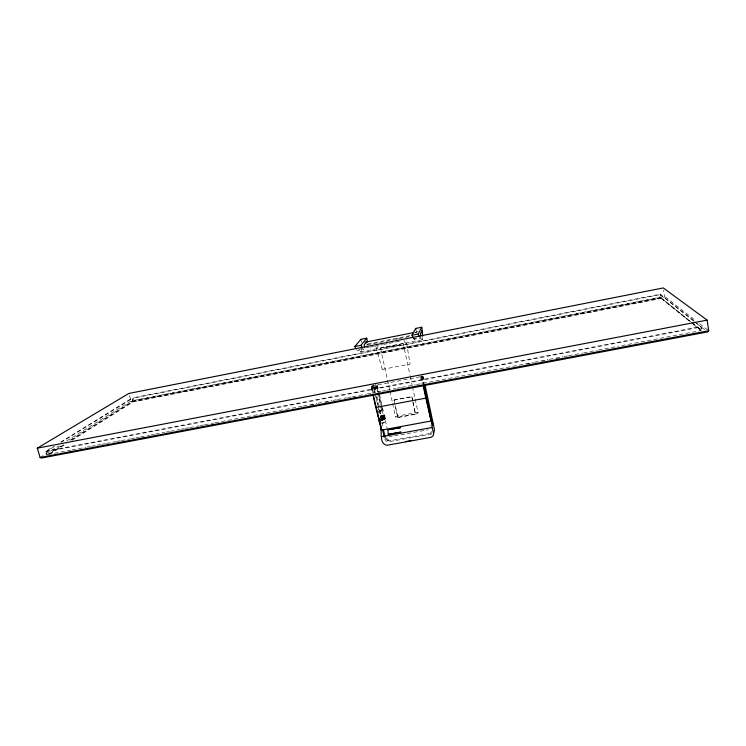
<?xml version="1.0" encoding="UTF-8"?>
<svg xmlns="http://www.w3.org/2000/svg" width="746" height="746" viewBox="0 0 746 746"><rect width="100%" height="100%" fill="white"/><g stroke="black" fill="none" stroke-linecap="round" stroke-linejoin="round"><path stroke-width="0.56" stroke-dasharray="3.73 2.8" d="M378.073 345.836L377.495 348.578M423.308 377.597L423.486 378.772L423.29 378.101M380.982 417.34L381.075 415.643L381.952 419.532M403.241 343.645L383.658 347.067L380.507 348.233L400.126 344.745L403.241 343.617L410.058 375.387M372.832 386.773L372.935 387.743L372.683 386.633M372.692 386.792L372.953 387.435M384.619 419.448L384.526 418.823M381.84 416.93L382.25 419.355L381.765 419.681M380.479 413.564L380.581 413.014L380.749 413.909M423.28 377.961L423.299 378.082M385.039 415.895L381.616 417.014L381.532 415.681L380.861 416.352L381.803 420.585L382.474 419.774L381.71 420.595C383.015 420.091 380.665 418.189 380.852 420.819M380.497 348.205L389.682 390.018M423.42 378.008L423.514 378.707L423.355 377.821M395.184 405.6L397.795 417.555L415.503 414.272L413.014 402.057M412.687 401.189L411.839 396.611L394.093 399.94L394.942 404.519M397.795 417.555L395.287 405.367M381.849 416.277L381.644 417.49M383.528 416.576L383.444 415.718L384.358 419.401L384.936 419.299L384.33 415.578L383.677 416.352M385.458 418.357C369.447 421.583 396.378 414.851 382.567 419.774M385.523 418.665L385.551 418.17M384.358 419.401L383.752 415.69M385.262 417.508L381.411 418.133L385.197 417.21M381.56 420.576L384.619 419.457M384.041 418.954L384.125 418.385M378.539 392.788L382.278 409.591L379.984 410.011L382.754 422.441L382.12 423.784L384.768 422.068L378.269 392.834M381.392 419.504L384.106 419.55L384.199 418.795M381.71 420.595L382.064 419.849M384.311 419.224L384.871 419.121L384.33 415.578M381.943 419.047L385.617 418.469M383.472 416.361L384.255 416.837M381.579 420.623L382.008 419.83L384.153 419.401L384.386 419.951M380.553 420.875L381.439 419.411M383.836 415.718L383.705 415.252L380.852 416.203M413.349 338.339A23.117 2.676 78.9 0 0 414.207 339.337L420.483 338.162L421.014 337.08M385.113 416.193C381.365 419.187 381.486 414.655 381.215 416.809M382.362 419.299L381.542 415.559L380.926 416.389M379.928 419.038L381.01 416.837L381.532 420.464M380.786 417.629L380.143 417.629M382.278 409.591L381.635 410.869L379.332 412.351L378.073 406.701M379.984 410.011L379.332 411.298L381.999 409.638M414.347 339.374L414.916 338.283M373.382 392.265L372.618 388.871L376.376 387.221L377.047 386.064L374.753 386.503L374.063 387.659L376.777 386.111L378.017 391.715M372.618 388.871L373.252 387.817L372.767 385.654M372.916 387.799L372.767 386.67M372.86 386.978L372.832 387.622M431.505 431.449L430.283 433.417L431.85 432.839L430.554 433.37L389.71 440.783L387.305 440.327L385.757 438.816A5.035 4.84 23.1 0 1 385.486 438.322A4.448 4.271 23.2 0 0 389.71 440.783L385.123 437.277M381.169 416.613L381.197 417.574M71.933 440.327L133.133 401.907L132.368 397.926L660.173 294.176L693.855 320.715M374.063 387.659L374.734 387.174M382.717 419.802C384.106 419.205 383.351 415.261 381.915 416.203M382.045 417.965L382.111 418.273M49.833 454.137L66.469 443.693M46.709 454.883L63.13 444.541M69.993 440.243L132.788 401.012L132.107 398.55L61.293 442.247M63.68 444.747L47.017 455.172L45.832 451.209L53.703 446.369M71.523 439.832L133.273 401.171L660.742 297.794L690.656 321.796M40.088 457.466L58.85 445.81M66.748 440.895L130.923 401.003L664.583 296.349L696.093 320.939M54.402 446.49L46.532 451.349L47.427 454.342M60.585 442.126L132.368 397.926M414.851 332.362L418.254 331.681M367.862 343.971L409.759 335.681M366.901 344.941L394.075 339.57M394.848 339.43L398.606 338.675M399.11 338.581L409.927 336.437M358.826 349.352L364.477 348.233M365.605 348.009L369 347.338M370.128 347.114L373.522 346.452M374.651 346.228L382.567 344.661M383.696 344.438L388.218 343.552M389.356 343.328L399.324 341.304M413.098 338.647L416.492 337.975M360.635 351.907L422.367 339.756M382.325 369.429L410.048 364.076L406.132 340.148M420.101 376.777L371.014 386.148L372.524 392.881M373.252 387.817L376.376 387.221M45.832 451.209L701.137 326.459L701.809 330.982M70.926 450.127L48.033 454.473L47.138 451.47L699.776 327.28L700.289 330.711L617.902 346.34M72.064 449.913L85.799 447.311M86.946 447.087L90.378 446.444M91.516 446.22L96.094 445.353M97.241 445.138L100.673 444.485M101.82 444.271L105.251 443.618M106.398 443.404L115.546 441.66M116.693 441.445L120.125 440.793M121.272 440.578L130.429 438.844M131.566 438.62L135.007 437.977M136.145 437.753L139.577 437.1M140.724 436.886L149.881 435.151M151.028 434.937L154.459 434.284M155.597 434.06L164.754 432.326M165.901 432.111L169.333 431.458M170.48 431.244L179.627 429.5M180.774 429.286L184.206 428.633M185.353 428.418L188.785 427.766M189.932 427.551L199.089 425.817M200.226 425.593L203.658 424.94M204.805 424.726L213.962 422.991M215.109 422.777L302.074 406.272M303.221 406.057L316.947 403.446M318.094 403.232L331.821 400.621M332.968 400.406L336.399 399.753M337.546 399.539L346.704 397.805M347.841 397.581L351.282 396.937M352.42 396.713L366.155 394.112M367.302 393.897L370.734 393.245M371.872 393.021L381.029 391.286M382.176 391.072L385.607 390.419M386.754 390.205L395.902 388.461M397.049 388.246L400.481 387.594M401.628 387.379L415.363 384.777M416.501 384.554L533.222 362.407M534.369 362.192L548.096 359.591M549.242 359.367L562.978 356.765M564.116 356.551L567.547 355.898M568.694 355.674L582.43 353.072M583.568 352.858L597.304 350.247M598.451 350.033L616.755 346.554M310.308 405.237L313.74 404.584M325.191 402.411L328.622 401.768M526.667 364.207L530.098 363.554M541.549 361.381L544.981 360.728M556.432 358.556L559.864 357.903M393.991 400.173L411.755 396.835M383.686 415.233L381.029 415.764L382.12 420.52M380.889 416.119L383.481 415.643M380.721 416.417L381.178 416.333M383.603 415.998L384.181 415.895M380.18 419.597L381.588 419.289L381.831 420.548M381.299 419.485L380.525 419.746L381.234 419.616M384.507 419.084L385.085 418.982M397.898 417.312L415.587 414.039M382.754 422.441L384.768 422.068M394.466 435.934L428.055 429.817M432.009 433.939L388.2 441.856L386.12 441.147L384.61 438.732M405.358 343.095L403.819 340.418M133.133 401.907L661.655 298.381L660.807 298.008L660.173 294.176M389.179 436.746L392.219 436.345M420.483 338.162L420.352 338.134A23.135 2.536 78.9 0 1 419.756 337.5M699.701 323.745L708.7 330.767M696.596 323.316L704.756 329.769M693.743 321.097L660.415 294.745L660.844 297.495L690.628 321.489M694.638 321.806L700.942 326.785L701.454 330.217L691.533 322.216M691.561 322.524L701.538 330.571M661.068 298.325L689.77 321.573M693.36 324.482L701.436 331.019M382.055 419.784L382.521 420.296C385.309 419.401 382.642 413.89 381.56 415.634M382.25 369.363L375.732 345.957M380.609 413.76L380.647 413.508M415.671 332.231L415.727 332.399A6.36 0.727 79 0 1 415.858 332.893M384.059 419.504L383.313 416.109M384.871 419.121L384.675 418.236L384.936 419.299M381.085 416.371L381.346 416.986M430.74 425.155L430.89 425.649M129.431 395.604L131.604 401.824L663.959 297.514L664.583 296.349L663.595 290.035M366.957 344.148L367.265 344.922A6.705 1.091 78.7 0 0 367.386 344.26M377.047 386.064L378.287 391.659M375.676 384.069L377.373 391.725M377.625 392.853L380.376 405.237M380.628 406.365L381.635 410.869L378.52 411.447L379.033 413.722M383.09 418.627L382.707 418.87M374.753 386.503L376.003 392.098M377 396.574L379.49 407.773M381.01 416.837L381.57 419.345M373.364 384.507L375.07 392.163M376.077 396.667L383.118 428.279M374.035 388.601L375.051 393.123M375.303 394.261L377.821 405.563M371.76 386.456L373.009 392.07M371.368 386.531L372.618 392.144M377.401 384.75L379.388 393.72M379.639 394.839L387.109 428.465M394.093 399.94L395.044 404.285M389.934 391.156L392.415 402.458M392.666 403.586L395.641 417.145M411.839 396.611L412.78 400.966M412.93 402.28L415.503 414.272M410.3 376.516L412.249 385.598M412.491 386.726L414.925 398.075M415.168 399.213L418.086 412.827A3.021 0.653 -12.1 0 1 414.869 414.17M423.15 376.133L424.595 382.968M422.292 376.338L423.737 383.136M421.947 375.704L423.616 383.621M421.546 375.779L423.224 383.696M421.238 376.562L422.684 383.369M420.418 376.543L421.863 383.351M372.972 387.388L372.72 386.95M380.982 417.322L380.842 416.529M416.026 330.021A6.761 0.765 79 0 1 416.436 332.94M361.167 340.913A6.695 1.128 78.7 0 1 361.39 342.442M356.541 349.548A22.902 3.954 78.6 0 0 357.707 350.48L363.74 349.287A22.921 3.814 78.6 0 1 362.91 348.708M422.702 337.528A11.843 1.287 79 0 1 421.182 337.584M361.39 348.848A11.731 1.996 78.7 0 1 358.929 349.594M418.077 412.911A3.021 0.653 -12.1 0 0 415.382 412.743L398.886 415.802A3.012 0.643 -12.3 0 0 395.66 417.061A3.012 0.643 -12.3 0 0 398.28 417.238M382.586 416.352L382.269 416.893L382.586 416.352M659.11 294.838L133.441 398.131L134.121 400.593L659.539 297.579L659.11 294.838"/><path stroke-width="1.12" d="M708.7 330.767L707.833 331.867L41.403 458.063L40.088 457.466L37.3 448.178L128.834 393.45L663.269 287.928L707.124 320.127L708.7 330.767L40.088 457.466M383.854 436.839L383.817 436.186L384.004 436.783M383.78 436.27L383.789 436.205M433.333 425.295L433.109 424.138L433.286 425.313M433.23 424.455L433.314 425.155M412.836 337.332A23.117 2.676 78.9 0 1 411.988 335.234L415.727 328.417L421.695 327.233A6.77 0.727 79 0 1 422.469 334.012L422.385 334.012A11.843 1.287 79 0 1 422.618 336.204M379.425 421.863L379.201 421.593C383.649 427.169 377.42 444.131 387.183 445.25L431.113 437.305L433.184 435.86L433.631 433.687L432.13 427.486L431.524 420.93L423.859 384.75M378.809 419.439L378.278 415.634M421.639 331.028L420.38 333.835M419.289 336.66A23.135 2.536 78.9 0 1 418.208 334.003L421.695 327.233M433.827 432.82L434.48 429.659L425.08 385.244M355.889 348.578A22.902 3.954 78.6 0 1 354.835 346.536L360.933 345.333L366.734 338.152A6.705 1.091 78.7 0 1 367.321 341.994M354.835 346.536L360.877 339.318L366.734 338.152M364.962 342.246L413.713 332.585M411.988 335.234L418.208 334.003M37.3 448.178L707.124 320.127M69.928 452.048L72.222 451.61M140.817 438.611L143.111 438.182M211.705 425.183L213.99 424.754M282.594 411.755L284.879 411.316M353.483 398.327L355.767 397.888M373.028 395.128L375.788 407.484L425.807 398.122L431.132 421.005L381.122 430.181M379.024 419L373.625 396.63M379.742 419.075L378.912 419.224L379.481 421.751L380.488 421.565M387.873 429.743L400.583 427.663L387.873 429.743L388.218 434.414L400.882 432.102L388.181 434.331M381.458 436.727L432.13 427.486M405.61 441.567L411.139 440.56M421.676 331.038L421.732 331.215A6.36 0.69 79 0 1 422.18 333.052L422.367 333.947M433.267 425.173L433.165 424.222M364.505 347.226L364.216 344.652L366.426 342.172A6.304 1.035 78.8 0 1 366.64 342.908M375.788 407.484L381.504 430.106L379.593 421.518M420.725 336.036L420.39 333.891M383.369 429.407L385.123 437.277M382.577 429.64L384.106 436.466M424.213 385.412L432.382 423.961M423.467 384.824L431.132 421.005M423.159 385.635L425.807 398.122M415.727 328.417A6.761 0.765 79 0 1 415.886 329.219M362.295 347.906A22.921 3.814 78.6 0 1 360.933 345.333M360.877 339.318A6.695 1.128 78.7 0 1 361.027 340.12"/></g></svg>
